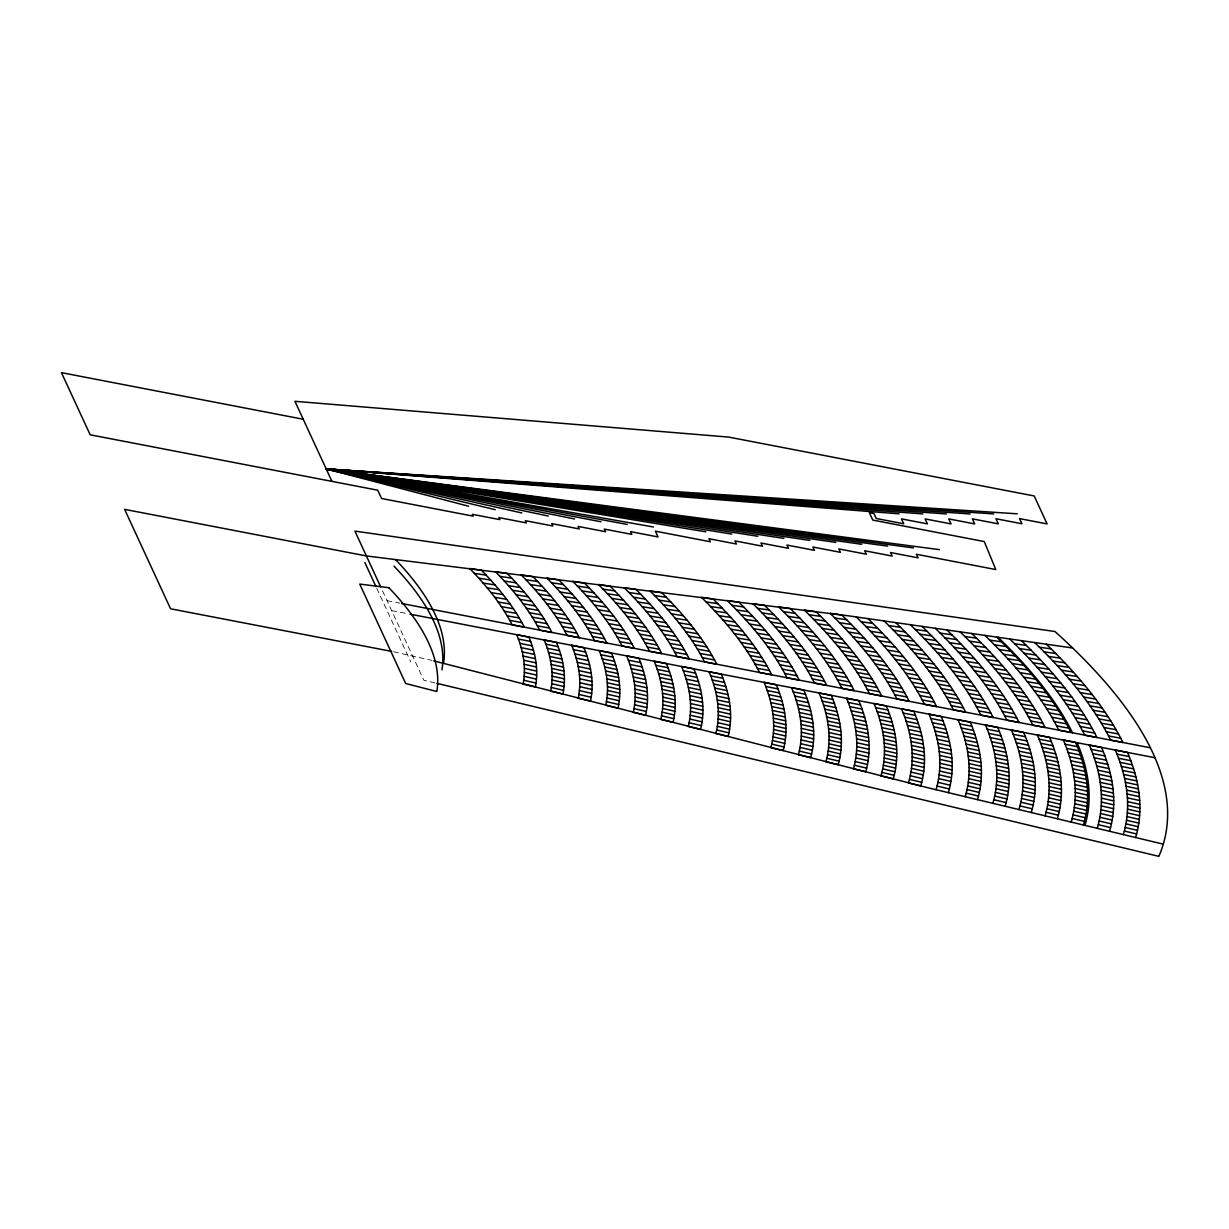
<?xml version="1.0" encoding="UTF-8"?>
<svg xmlns="http://www.w3.org/2000/svg" width="1229" height="1229" viewBox="0 0 1229 1229"><rect width="100%" height="100%" fill="white"/><g stroke="black" fill="none" stroke-linecap="round" stroke-linejoin="round"><path stroke-width="0.75" stroke-dasharray="5 3.75" d="M387.058 600.689L399.901 603.162M391.652 610.629L406.338 613.455M393.587 651.754L431.993 660.419M435.005 682.909L423.821 680.221L381.896 589.505M376.719 588.23L410.778 661.939"/><path stroke-width="1.5" d="M660.849 719.18L661.555 715.8A1441.218 333.12 13.3 0 0 654.151 661.217L666.364 663.568A1453.846 336.039 13.3 0 1 673.077 722.329L660.787 719.426M1017.32 513.814L326.192 468.956L468.587 506.21M993.723 513.906L326.192 468.956L495.226 509.682M970.096 513.968L326.192 468.956L521.772 512.939M946.453 513.968L326.192 468.956L548.226 516.026M922.795 513.922L326.192 468.956L574.619 518.961M899.106 513.83L326.192 468.956L600.95 521.757M939.294 549.624L326.192 468.956L627.22 524.43M913.454 547.904L326.192 468.956L653.444 526.995M887.599 546.122L326.192 468.956L705.738 531.804M861.713 544.278L326.192 468.956L731.823 534.077M835.797 542.373L326.192 468.956L757.863 536.259M1072.64 647.99L847.749 615.729L366.396 555.954L124.621 509.359L170.554 608.785L391.713 651.401M830.051 613.302L841.757 614.976A1709.631 395.154 13.3 0 1 909.137 701.298L896.94 698.978A1697.003 392.235 13.3 0 0 830.312 613.563M804.334 610.106L816.025 611.781A1681.211 388.579 13.3 0 1 881.654 695.998L869.456 693.678A1668.583 385.66 13.3 0 0 804.596 610.367M778.602 606.896L790.308 608.585A1652.79 382.019 13.3 0 1 854.17 690.698L841.973 688.394M752.87 603.7L764.592 605.39A1624.369 375.444 13.3 0 1 826.687 685.413L814.489 683.094A1611.741 372.525 13.3 0 0 753.147 603.977M727.138 600.505L738.859 602.195A1595.949 368.884 13.3 0 1 799.203 680.113L787.006 677.793M701.406 597.309L713.127 598.999A1567.528 362.309 13.3 0 1 771.704 674.813L759.522 672.493A1554.9 359.39 13.3 0 0 701.698 597.586M1039.381 647.176L1051.118 648.897M888.782 625.576L900.504 627.297M915.175 629.432L926.912 631.153M940.108 633.073L951.845 634.794M964.811 636.484L976.548 638.204M989.744 640.125L1001.481 641.83M1014.678 643.766L1026.415 645.471M649.926 590.903L661.663 592.608A1510.687 349.174 13.3 0 1 716.737 664.213L704.54 661.909A1498.059 346.255 13.3 0 0 650.233 591.195M834.875 618.018L846.612 619.739M861.145 621.751L872.882 623.456M624.194 587.708L635.931 589.413A1482.266 342.599 13.3 0 1 689.254 658.928L677.056 656.609A1469.638 339.68 13.3 0 0 624.486 588M809.02 614.7L820.757 616.42M809.85 540.407L326.192 468.956L783.872 538.379M598.446 584.497L610.183 586.218A1453.846 336.039 13.3 0 1 661.77 653.628L649.573 651.324M783.411 611.643L795.148 613.363M757.54 608.309L769.293 610.045M572.699 581.302L584.451 583.022A1425.425 329.464 13.3 0 1 634.287 648.328L622.089 646.024M731.931 605.252L743.683 606.988M546.936 578.091L558.703 579.827A1397.004 322.904 13.3 0 1 606.803 643.028L594.606 640.724M706.045 601.918L717.813 603.669M1044.02 651.816L1055.788 653.551M969.451 641.123L981.218 642.859M994.461 644.826L1006.213 646.577M1019.455 648.543L1031.223 650.279M521.188 574.88L532.94 576.631A1368.599 316.329 13.3 0 1 579.32 637.743L567.122 635.424A1355.956 313.41 13.3 0 0 521.495 575.203M893.406 630.216L905.174 631.952M919.891 634.149L931.659 635.9M944.901 637.866L956.669 639.618M865.923 626.544L877.69 628.28M495.425 571.685L507.193 573.436A1340.178 309.754 13.3 0 1 551.836 632.443L539.639 630.139A1327.535 306.835 13.3 0 0 495.748 572.007M839.545 622.719L851.328 624.47M654.55 595.527L666.318 597.279M813.567 619.278L825.335 621.029M469.647 568.474L481.43 570.241A1311.758 303.194 13.3 0 1 524.337 627.143L512.155 624.839A1299.114 300.275 13.3 0 0 469.985 568.812M628.941 592.486L640.724 594.252M788.066 616.343L799.849 618.11M598.753 584.804L603.024 589.137L614.807 590.903M762.057 612.902L773.84 614.669M1048.537 656.424L1060.335 658.191M577.415 586.11L589.213 587.892M736.555 609.983L748.353 611.75M973.952 645.732L985.75 647.514M999.023 649.511L1010.822 651.293M1024.095 653.29L1035.893 655.072M710.531 606.527L722.329 608.294M551.498 582.746L563.297 584.528M897.907 634.825L909.69 636.607M924.454 638.85L936.252 640.616M949.541 642.629L961.339 644.411M844.093 627.389L855.891 629.171M870.547 631.307L882.361 633.089M817.976 623.84L829.79 625.638M525.889 579.735L537.703 581.532M658.99 600.136L670.804 601.933M499.942 576.355L511.756 578.152M792.567 621.029L804.38 622.826M633.503 597.263L645.333 599.061M766.435 617.465L778.249 619.278M1052.93 661.018L1064.744 662.815M474.333 573.359L486.162 575.172M607.449 593.761L619.262 595.573M978.33 650.325L990.159 652.138M1003.479 654.181L1015.292 655.994M1028.612 658.037L1040.441 659.835M741.026 614.684L752.855 616.497M902.255 639.418L914.084 641.231M928.894 643.52L940.723 645.333M954.042 647.376L965.871 649.189M714.863 611.09L726.708 612.918M581.962 590.903L593.791 592.716M848.486 632.044L860.315 633.857M875.033 636.054L886.862 637.866M555.861 587.385L567.706 589.213M822.247 628.388L834.092 630.2M663.291 604.729L675.136 606.558M1057.201 665.58L1069.046 667.408M796.93 625.699L808.774 627.543M530.406 584.558L542.25 586.387M770.66 622.012L782.52 623.856M982.585 654.903L994.445 656.747M1007.795 658.821L1019.64 660.664M1032.99 662.754L1044.85 664.582M504.274 581.01L516.134 582.853M637.912 601.995L649.772 603.838M906.48 643.996L918.34 645.839M933.195 648.175L945.055 650.018M958.405 652.107L970.265 653.951M611.689 598.354L623.549 600.198M745.342 619.37L757.218 621.213M478.818 578.214L490.678 580.073M719.057 615.652L730.917 617.496M852.726 636.683L864.601 638.527M879.365 640.77L891.24 642.629M826.38 632.904L838.255 634.763M586.325 595.666L598.2 597.524M1061.349 670.143L1073.224 672.002M560.071 591.994L571.946 593.853M667.424 609.292L679.314 611.151M801.124 630.339L813.014 632.213M986.703 659.466L998.593 661.325M1011.974 663.46L1023.849 665.319M1037.245 667.439L1049.12 669.313M774.746 626.544L786.637 628.403M910.566 648.543L922.457 650.433M937.343 652.799L949.234 654.673M962.63 656.808L974.52 658.683M534.723 589.336L546.613 591.226M642.137 606.711L654.028 608.601M508.422 585.634L520.313 587.523M749.506 624.025L761.396 625.899M615.775 602.932L627.666 604.806M856.843 641.292L868.734 643.182M883.559 645.471L895.449 647.36M723.082 620.184L734.988 622.058M830.374 637.39L842.28 639.295M1065.374 674.675L1077.265 676.564M483.089 583.038L494.995 584.927M990.697 663.998L1002.603 665.903M1016.03 668.054L1027.936 669.959M1041.347 672.125L1053.268 674.014M590.504 600.397L602.41 602.302M564.096 596.572L576.002 598.477M671.403 613.824L683.324 615.729M805.179 634.963L817.101 636.868M778.694 631.03L790.6 632.95M914.53 653.075L926.436 654.996M941.368 657.407L953.289 659.312M966.716 661.494L978.637 663.399M1069.261 679.191L1081.197 681.112M646.193 611.397L658.114 613.317M753.5 628.649L765.437 630.569M860.792 645.87L872.728 647.791M887.584 650.141L899.52 652.061M538.84 594.099L550.776 596.019M726.969 624.685L738.906 626.606M834.23 641.876L846.166 643.796M512.385 590.227L524.322 592.148M619.693 607.464L631.629 609.4M994.553 668.515L1006.49 670.435M1019.947 672.647L1031.884 674.567M1045.326 676.78L1057.263 678.7M809.081 639.556L821.033 641.492M594.498 605.098L606.45 607.049M782.489 635.516L794.426 637.452M918.34 657.592L930.292 659.527M945.255 661.985L957.191 663.937M970.664 666.149L982.601 668.1M487.16 587.815L499.097 589.766M675.228 618.325L687.165 620.276M567.952 601.119L579.888 603.07M1073.04 683.693L1084.992 685.628M864.617 650.433L876.569 652.399M891.486 654.796L903.438 656.747M757.356 633.258L769.308 635.209M837.948 646.316L849.9 648.282M730.702 629.156L742.654 631.122M998.286 673L1010.253 674.967M1023.742 677.21L1035.694 679.161M1049.182 681.404L1061.134 683.37M650.08 616.052L662.032 618.018M542.772 598.83L554.74 600.797M623.441 611.981L635.408 613.947M516.165 594.79L528.132 596.756M812.845 644.134L824.813 646.101M922.027 662.078L933.994 664.044M948.988 666.564L960.955 668.53M974.459 670.788L986.426 672.77M786.13 639.971L798.097 641.937M1076.696 688.163L1088.664 690.145M678.884 622.811L690.852 624.793M598.308 609.784L610.291 611.765M571.623 605.651L583.606 607.633M841.512 650.755L853.51 652.737M868.288 654.98L880.271 656.962M895.219 659.42L907.202 661.417M491.016 592.578L502.999 594.559M1001.896 677.471L1013.879 679.468M1027.383 681.742L1039.381 683.739M1052.884 686.012L1064.867 688.01M761.028 637.836L773.026 639.833M734.281 633.611L746.264 635.608M653.782 620.691L665.765 622.688M627.02 616.466L639.019 618.479M925.575 666.533L937.558 668.545M952.598 671.095L964.596 673.108M978.115 675.397L990.113 677.409M816.44 648.682L828.438 650.679M1080.214 692.618L1092.212 694.631M546.506 603.531L558.504 605.528M789.632 644.395L801.631 646.408M519.759 599.322L531.758 601.334M682.372 627.266L694.385 629.294M871.807 659.497L883.82 661.509M898.814 664.029L910.827 666.057M1005.368 681.926L1017.366 683.954M1030.916 686.258L1042.929 688.286M1056.464 690.606L1068.477 692.618M844.953 655.149L856.966 657.177M601.933 614.423L613.947 616.451M575.111 610.137L587.124 612.165M764.561 642.383L776.574 644.411M737.692 638.051L749.721 640.079M494.657 597.294L506.686 599.337M928.97 670.988L940.999 673.016M956.054 675.612L968.083 677.655M1083.625 697.043L1095.638 699.086M981.633 679.99L993.662 682.034M630.431 620.937L642.46 622.98M657.3 625.284L669.329 627.328M792.982 648.804L805.01 650.848M819.897 653.198L831.91 655.241M550.039 608.186L562.068 610.245M1008.702 686.35L1020.731 688.409M1034.296 690.759L1046.34 692.818M1059.905 695.168L1071.934 697.227M523.155 603.823L535.199 605.882M685.721 631.706L697.749 633.749M875.186 663.983L887.215 666.041M902.27 668.607L914.299 670.665M848.24 659.543L860.285 661.601M767.925 646.915L779.969 648.973M1086.897 701.467L1098.941 703.526M578.429 614.608L590.473 616.681M605.375 619.032L617.419 621.106M740.964 642.444L753.008 644.518M932.243 675.397L944.287 677.471M959.388 680.113L971.432 682.172M985.013 684.553L997.057 686.627M796.192 653.183L808.236 655.257M823.184 657.684L835.244 659.773M498.098 601.98L510.158 604.069M633.672 625.361L645.732 627.451M660.664 629.847L672.709 631.936M1011.913 690.759L1023.972 692.849M1037.553 695.23L1049.612 697.319M1063.208 699.716L1075.267 701.79M851.39 663.89L863.449 665.98M878.428 668.453L890.487 670.542M905.558 673.154L917.617 675.243M688.885 636.1L700.96 638.189M1090.046 705.845L1102.106 707.95M526.381 608.294L538.44 610.398M553.388 612.81L565.448 614.915M935.377 679.791L947.451 681.895M962.568 684.584L974.628 686.673M771.136 651.416L783.196 653.521M988.239 689.1L1000.314 691.205M744.083 646.823L756.142 648.927M608.632 623.61L620.691 625.73M581.578 619.032L593.653 621.152M799.249 657.53L811.324 659.65M826.334 662.154L838.408 664.274M1014.985 695.138L1027.06 697.258M1040.686 699.685L1052.761 701.805M1066.373 704.232L1078.447 706.337M663.829 634.394L675.919 636.514M636.745 629.77L648.835 631.89M881.5 672.893L893.591 675.013M908.707 677.686L920.782 679.806M854.401 668.223L866.476 670.358M1093.073 710.224L1105.148 712.344M501.34 606.619L513.415 608.754M691.912 640.478L703.987 642.613M938.372 684.169L950.463 686.304M965.61 689.023L977.7 691.159M991.342 693.617L1003.432 695.752M529.407 612.733L541.497 614.869M556.522 617.404L568.628 619.554M747.048 651.17L759.138 653.306M774.178 655.887L786.268 658.022M1017.935 699.501L1030.025 701.651M1043.667 704.109L1055.772 706.26M1069.414 708.718L1081.505 710.869M802.153 661.863L814.259 664.013M829.329 666.594L841.419 668.745M584.543 623.441L596.649 625.592M611.689 628.173L623.794 630.308M1095.961 714.571L1108.066 716.722M857.258 672.54L869.364 674.69M884.45 677.302L896.555 679.468M911.703 682.187L923.809 684.338M639.664 634.133L651.769 636.299M666.84 638.896L678.946 641.062M941.23 688.517L953.335 690.683M968.513 693.448L980.619 695.614M994.292 698.103L1006.397 700.269M694.754 644.826L706.875 646.992M1020.746 703.848L1032.867 706.014M504.351 611.243L516.472 613.409M749.844 655.487L761.965 657.669M777.066 660.326L789.187 662.492M1046.524 708.518L1058.645 710.685M1072.303 713.189L1084.424 715.37M1098.741 718.888L1110.862 721.07M532.249 617.127L544.37 619.308M559.472 621.966L571.593 624.148M804.918 666.164L817.039 668.346M832.156 671.019L844.277 673.2M859.993 676.81L872.114 679.007M887.246 681.696L899.367 683.877M914.545 686.658L926.666 688.839M587.324 627.804L599.46 630.001M614.577 632.674L626.698 634.871M943.949 692.833L956.07 695.03M971.279 697.842L983.4 700.038M997.088 702.573L1009.224 704.77M642.398 638.481L654.519 640.678M669.651 643.381L681.788 645.578M697.442 649.142L709.579 651.339M1023.434 708.15L1035.555 710.362M1049.243 712.897L1061.38 715.094M1075.068 717.644L1087.204 719.841M1101.384 723.19L1113.52 725.402M752.501 659.789L764.638 662.001M779.785 664.735L791.922 666.948M807.53 670.435L819.682 672.647M834.844 675.397L846.981 677.609M507.162 615.806L519.314 618.033M862.574 681.066L874.71 683.293M889.888 686.059L902.025 688.271M917.249 691.097L929.385 693.325M534.907 621.505L547.043 623.717M562.221 626.498L574.373 628.71M946.53 697.135L958.681 699.362M973.906 702.205L986.042 704.432M999.745 706.998L1011.897 709.225M589.935 632.152L602.087 634.379M617.265 637.16L629.417 639.387M1025.985 712.451L1038.136 714.679M1051.84 717.244L1063.991 719.487M1077.695 722.053L1089.846 724.296M644.964 642.782L657.116 645.025M672.309 647.821L684.461 650.064M1103.903 727.476L1116.055 729.719M699.977 653.429L712.129 655.671M754.99 664.059L767.157 666.302M782.351 669.114L794.518 671.357M810.003 674.675L822.155 676.933M837.379 679.76L849.531 682.003M865.001 685.306L877.168 687.549M892.392 690.391L904.544 692.649M919.784 695.522L931.951 697.78M948.972 701.406L961.139 703.664M976.379 706.552L988.546 708.81M1002.265 711.422L1014.432 713.68M509.758 620.338L521.926 622.611M1028.396 716.707L1040.564 718.965M1054.282 721.577L1066.449 723.85M1080.183 726.447L1092.351 728.72M537.365 625.838L549.532 628.096M564.772 630.984L576.939 633.242M1106.3 731.731L1118.467 733.99M592.363 636.453L604.53 638.727M619.769 641.615L631.952 643.873M647.36 647.068L659.527 649.342M674.767 652.23L686.95 654.504M702.343 657.684L714.525 659.958M757.325 668.284L769.508 670.573M784.763 673.477L796.93 675.75M812.323 678.9L824.49 681.189M839.745 684.092L851.927 686.366M867.305 689.5L879.488 691.789M894.743 694.692L906.91 696.981M922.18 699.915L934.363 702.205M951.277 705.646L963.459 707.935M978.714 710.869L990.897 713.158M1004.646 715.8L1016.829 718.089M1030.685 720.947L1042.868 723.236M1056.602 725.893L1068.784 728.183M1082.534 730.825L1094.716 733.114M1108.558 735.956L1120.756 738.26M924.423 704.278L936.621 706.598A1738.052 401.729 13.3 0 0 867.935 618.617M953.427 709.87L965.625 712.19A1768.039 408.658 13.3 0 0 895.711 622.611M303.225 419.243L61.45 372.648L90.163 434.789L377.733 490.202L381.574 498.498L473.18 516.149L472.335 514.321L499.819 519.621L498.882 517.593L526.365 522.893L525.336 520.681L552.82 525.981L551.729 523.615L579.212 528.916L578.06 526.411L605.544 531.711L604.33 529.084L631.814 534.369L630.554 531.635L658.037 536.935L655.364 531.158L710.331 541.743L708.933 538.717L736.417 544.017L734.973 540.914L762.456 546.198L760.981 543.018L788.465 548.318L786.959 545.062L814.443 550.346L812.907 547.028L840.39 552.313L838.823 548.917L866.307 554.218L864.709 550.761L892.193 556.061L890.564 552.543L918.048 557.843L916.404 554.264L995.797 569.565L984.245 541.559L872.79 520.082L869.333 512.616L873.911 513.507L876.216 518.484L903.699 523.769L901.425 518.868L927.388 523.861L925.099 518.915L951.046 523.907L948.742 518.899L974.689 523.907L972.354 518.853L998.317 523.846L995.951 518.746L1021.913 523.754L1019.532 518.607L1047.077 523.907L1034.219 495.963L728.736 437.094L294.929 401.299L331.938 481.384M401.745 603.516L1150.39 747.785M410.01 614.162L1154.983 757.725M901.502 708.841L913.731 711.238A1709.631 395.154 13.3 0 1 920.736 785.915L908.461 782.981M764.069 682.356L776.298 684.753A1567.528 362.309 13.3 0 1 783.18 750.596L770.89 747.678M571.669 645.286L583.913 647.683A1368.599 316.329 13.3 0 1 590.473 701.114L578.168 698.226M626.652 655.871L638.88 658.268A1425.425 329.464 13.3 0 1 645.548 715.263L633.258 712.359M1091.075 749.306L1103.304 751.718M1116.977 754.176L1129.221 756.588M1013.188 734.297L1025.432 736.724M1039.104 739.167L1051.333 741.579M1065.082 744.236L1077.326 746.648M959.695 723.866L971.924 726.278M987.21 729.227L999.454 731.654M875.678 707.627L887.922 710.055M903.207 713.035L915.451 715.447M930.722 718.412L942.966 720.839M820.711 697.043L832.955 699.47M848.24 702.45L860.484 704.878M765.728 686.473L777.972 688.901M793.258 691.881L805.517 694.308M710.761 675.889L723.005 678.316M655.779 665.304L668.023 667.746M683.324 670.742L695.568 673.169M600.812 654.734L613.056 657.177M628.357 660.173L640.601 662.6M545.83 644.165L558.089 646.592M573.375 649.603L585.634 652.046M1118.559 758.278L1130.818 760.72M1092.689 753.531L1104.948 755.973M518.408 639.049L530.667 641.492M1040.671 743.268L1052.915 745.711M1066.68 748.4L1078.939 750.842M961.247 727.967L973.491 730.41M988.792 733.406L1001.036 735.848M1014.801 738.537L1027.06 740.995M877.199 711.683L889.458 714.141M904.759 717.183L917.018 719.641M932.319 722.652L944.579 725.095M822.216 701.114L834.476 703.572M849.792 706.629L862.051 709.087M767.234 690.544L779.493 693.002M794.81 696.075L807.069 698.533M712.252 679.975L724.511 682.433M657.254 669.406L669.528 671.879M684.845 674.967L697.104 677.44M1120.018 762.349L1132.278 764.822M1094.179 757.74L1106.438 760.198M1068.139 752.547L1080.399 755.005M602.271 658.852L614.531 661.325M629.862 664.428L642.122 666.901M1042.1 747.34L1054.374 749.813M1016.275 742.746L1028.535 745.235M962.66 732.038L974.92 734.512M990.236 737.554L1002.495 740.027M547.289 648.297L559.548 650.771M574.88 653.889L587.139 656.378M878.581 715.708L890.841 718.197M906.172 721.315L918.447 723.804M933.763 726.846L946.023 729.335M519.898 643.366L532.172 645.855M823.584 705.154L835.843 707.643M851.19 710.761L863.449 713.25M768.571 694.585L780.845 697.089M796.192 700.223L808.452 702.711M1121.34 766.389L1133.614 768.893M713.573 684.031L725.847 686.535M1069.46 756.649L1081.735 759.153M1095.531 761.903L1107.79 764.407M1043.406 751.395L1055.68 753.899M658.56 673.477L670.834 675.981M686.197 679.161L698.471 681.665M963.935 736.079L976.21 738.598M991.526 741.671L1003.801 744.175M1017.597 746.94L1029.856 749.444M603.562 662.938L615.837 665.442M631.184 668.637L643.458 671.157M879.81 719.718L892.085 722.222M907.448 725.402L919.722 727.921M935.054 731.025L947.329 733.544M548.549 652.399L560.823 654.919M576.186 658.129L588.461 660.649M824.782 709.148L837.072 711.668M852.419 714.879L864.709 717.398M1122.553 770.414L1134.828 772.933M521.173 647.652L533.463 650.172M769.769 698.594L782.043 701.129M797.406 704.34L809.681 706.875M1070.659 760.736L1082.933 763.27M1096.729 766.051L1109.019 768.586M1044.573 755.42L1056.863 757.94M714.74 688.056L727.015 690.59M1018.764 751.088L1031.054 753.623M965.072 740.104L977.347 742.639M992.679 745.742L1004.969 748.277M659.696 677.517L671.986 680.052M687.364 683.324L699.639 685.859M880.901 723.681L893.176 726.216M908.554 729.473L920.844 732.023M936.191 735.172L948.465 737.707M1123.613 774.424L1135.903 776.958M604.653 666.978L616.943 669.528M632.321 672.816L644.611 675.366M825.842 713.127L838.132 715.677M853.51 718.95L865.8 721.5M1045.618 759.414L1057.892 761.965M1071.703 764.791L1083.993 767.342M1097.804 770.168L1110.094 772.734M549.609 656.455L561.899 659.021M577.292 662.339L589.582 664.904M770.798 702.573L783.088 705.139M798.466 708.442L810.756 710.992M966.055 744.083L978.345 746.648M993.693 749.798L1005.983 752.363M1019.793 755.205L1032.083 757.771M715.739 692.035L728.014 694.6M522.248 651.877L534.538 654.442M1124.566 778.387L1136.856 780.953M660.664 681.511L672.954 684.092M881.838 727.614L894.128 730.195M909.521 733.513L921.811 736.079M937.174 739.29L949.464 741.855M688.348 687.441L700.638 690.007M826.764 717.075L839.054 719.656M854.447 722.99L866.737 725.571M1046.509 763.378L1058.814 765.959M1072.625 768.816L1084.915 771.397M1098.741 774.27L1111.031 776.851M605.59 670.988L617.88 673.569M633.273 676.964L645.563 679.545M771.674 706.521L783.964 709.118M799.357 712.482L811.647 715.078M966.916 748.046L979.206 750.642M994.568 753.838L1006.858 756.419M1020.684 759.292L1032.974 761.888M550.484 660.48L562.79 663.076M578.183 666.502L590.488 669.098M716.568 695.998L728.858 698.594M1125.38 782.335L1137.67 784.932M882.637 731.516L894.942 734.128M910.336 737.508L922.626 740.119M938.004 743.361L950.294 745.972M523.093 656.071L535.398 658.683M661.448 685.475L673.753 688.086M1047.277 767.311L1059.582 769.922M1073.409 772.826L1085.699 775.422M1099.54 778.326L1111.83 780.937M689.146 691.512L701.452 694.124M827.516 720.977L839.822 723.589M855.215 727L867.52 729.611M606.327 674.967L618.617 677.578M634.026 681.066L646.331 683.677M772.38 710.439L784.686 713.066M967.622 751.979L979.928 754.591M995.29 757.832L1007.596 760.444M1021.422 763.363L1033.727 765.974M800.079 716.507L812.384 719.134M1126.071 786.253L1138.377 788.88M717.229 699.915L729.534 702.542M883.298 735.403L895.603 738.03M551.176 664.459L563.481 667.101M910.996 741.486L923.302 744.113M938.679 747.416L950.985 750.043M578.89 670.619L591.195 673.262M1047.922 771.228L1060.212 773.855M1074.054 776.789L1086.359 779.432M1100.185 782.351L1112.491 784.993M828.131 724.849L840.436 727.491M662.062 689.392L674.368 692.035M855.83 730.978L868.135 733.621M689.776 695.568L702.082 698.21M523.738 660.219L536.044 662.861M968.206 755.866L980.496 758.523M995.874 761.796L1008.179 764.438M1022.021 767.388L1034.326 770.03M1126.624 790.139L1138.93 792.782M772.949 714.326L785.254 716.983M800.647 720.501L812.953 723.144M606.88 678.9L619.186 681.542M634.594 685.121L646.9 687.779M883.805 739.243L896.11 741.901M911.519 745.419L923.824 748.077M939.202 751.426L951.507 754.084M1048.414 775.1L1060.719 777.773M1074.561 780.738L1086.866 783.395M1100.708 786.36L1113.013 789.018M717.736 703.802L730.041 706.46M551.667 668.407L563.988 671.08M579.397 674.706L591.702 677.379M828.592 728.705L840.897 731.378M856.29 734.927L868.596 737.6M968.636 759.737L980.942 762.426M996.32 765.728L1008.625 768.402M1022.467 771.382L1034.772 774.055M1127.07 793.995L1139.375 796.669M662.508 693.279L674.813 695.967M690.222 699.562L702.527 702.251M773.348 718.166L785.654 720.855M801.062 724.449L813.368 727.138M1074.929 784.64L1087.25 787.328M1101.092 790.324L1113.397 793.012M524.153 664.305L536.458 666.994M884.173 743.053L896.479 745.742M911.887 749.321L924.193 752.025M939.57 755.405L951.876 758.093M1048.783 778.956L1061.088 781.644M607.264 682.786L619.57 685.475M634.978 689.131L647.284 691.835M718.074 707.643L730.379 710.347M1127.362 797.836L1139.682 800.54M828.899 732.515L841.204 735.219M856.598 738.844L868.918 741.548M968.928 763.578L981.234 766.281M996.611 769.631L1008.932 772.334M1022.774 775.345L1035.079 778.049M551.975 672.309L564.28 675.013M579.689 678.731L591.994 681.45M662.784 697.135L675.09 699.839M690.498 703.541L702.804 706.245M773.594 721.976L785.899 724.695M1049.013 782.781L1061.318 785.5M1075.175 788.526L1087.481 791.246M1101.322 794.272L1113.643 796.976M801.293 728.367L813.598 731.086M884.388 746.833L896.694 749.552M912.102 753.208L924.408 755.927M939.801 759.353L952.106 762.072M607.464 686.642L619.769 689.361M1127.546 801.646L1139.851 804.365M524.368 668.361L536.674 671.095M635.163 693.11L647.468 695.844M718.258 711.453L730.564 714.187M829.053 736.294L841.358 739.028M969.082 767.388L981.387 770.122M996.78 773.502L1009.086 776.236M1022.927 779.278L1035.248 782.013M856.751 742.715L869.057 745.45M1049.105 786.575L1061.426 789.31M1075.267 792.382L1087.588 795.117M1101.43 798.174L1113.735 800.924M552.098 676.165L564.403 678.9M662.877 700.945L675.197 703.695M773.671 725.755L785.992 728.505M884.465 750.596L896.771 753.331M579.796 682.725L592.101 685.475M690.575 707.458L702.896 710.208M801.369 732.238L813.69 734.988M912.164 757.049L924.469 759.799M939.862 763.27L952.168 766.02M1127.592 805.41L1139.897 808.16M969.082 771.167L981.403 773.917M996.78 777.342L1009.101 780.108M1022.943 783.18L1035.248 785.945M718.258 715.232L730.579 717.997M829.053 740.042L841.358 742.808M607.464 690.452L619.785 693.217M856.751 746.556L869.057 749.321M635.163 697.043L647.468 699.808M524.368 672.371L536.674 675.136M1049.074 790.339L1061.38 793.104M1075.237 796.192L1087.542 798.973M1101.399 802.061L1113.704 804.826M884.404 754.314L896.709 757.079M1127.515 809.158L1139.821 811.939M662.815 704.724L675.12 707.505M773.609 729.504L785.915 732.284M912.087 760.859L924.392 763.624M939.77 767.157L952.091 769.938M552.005 679.975L564.326 682.756M801.293 736.079L813.598 738.859M690.483 711.345L702.804 714.126M579.689 686.658L591.994 689.454M996.658 781.152L1008.963 783.933M1022.82 787.052L1035.125 789.832M968.959 774.9L981.264 777.696M828.914 743.76L841.22 746.541M718.105 718.965L730.41 721.761M856.582 750.366L868.888 753.162M1101.215 805.901L1113.535 808.697M1048.905 794.072L1061.211 796.868M1075.068 799.987L1087.373 802.783M607.31 694.216L619.616 697.012M1127.3 812.891L1139.606 815.687M634.963 700.945L647.284 703.741M884.189 757.986L896.494 760.797M524.153 676.319L536.458 679.13M773.379 733.206L785.684 736.017M911.857 764.622L924.162 767.434M939.54 770.998L951.845 773.809M801.031 739.889L813.352 742.7M662.569 708.457L674.875 711.268M968.682 778.618L980.988 781.429M996.381 784.932L1008.686 787.743M1022.528 790.892L1034.849 793.704M551.744 683.739L564.05 686.565M690.222 715.201L702.527 718.013M828.607 747.432L840.928 750.258M1048.598 797.775L1060.904 800.586M1074.76 803.751L1087.066 806.562M1100.907 809.727L1113.213 812.538M579.381 690.56L591.687 693.386M856.26 754.13L868.58 756.956M1126.962 816.578L1139.268 819.405M717.782 722.667L730.103 725.494M606.957 697.949L619.262 700.776M883.82 761.642L896.125 764.469M911.472 768.371L923.778 771.197M634.579 704.785L646.884 707.627M939.156 774.808L951.461 777.65M772.995 736.878L785.3 739.72M800.632 743.653L812.922 746.495M968.283 782.305L980.588 785.131M995.966 788.68L1008.272 791.507M1022.113 794.687L1034.419 797.529M523.723 680.221L536.013 683.063M662.139 712.144L674.444 714.986M1048.168 801.446L1060.458 804.288M1074.315 807.484L1086.605 810.326M1100.462 813.506L1112.752 816.348M689.761 718.996L702.066 721.853M828.162 751.073L840.467 753.93M1126.501 820.235L1138.807 823.092M855.799 757.863L868.089 760.72M551.283 687.472L563.573 690.329M717.306 726.339L729.611 729.196M578.874 694.416L591.18 697.273M883.328 765.268L895.618 768.125M910.935 772.073L923.24 774.931M938.603 778.587L950.908 781.444M606.419 701.636L618.725 704.509M772.442 740.519L784.747 743.376M967.73 785.945L980.02 788.818M995.398 792.382L1007.703 795.255M1021.545 798.466L1033.85 801.323M634.01 708.595L646.316 711.468M800.048 747.386L812.354 750.258M1047.584 805.087L1059.89 807.96M1073.731 811.171L1086.021 814.044M1099.863 817.27L1112.168 820.127M1125.918 823.876L1138.208 826.733M661.555 715.8L673.845 718.673M827.563 754.683L839.868 757.556M689.131 722.76L701.421 725.648M855.169 761.565L867.459 764.453M523.078 684.077L535.368 686.965A1311.758 303.194 13.3 0 0 528.931 637.083L516.702 634.686A1299.114 300.275 13.3 0 1 523.124 683.816M716.661 729.965L728.951 732.853M882.668 768.847L894.973 771.735M550.623 691.159L562.913 694.047A1340.178 309.754 13.3 0 0 556.43 642.383L544.186 639.986A1327.535 306.835 13.3 0 1 550.669 690.898M910.259 775.745L922.564 778.633M937.911 782.335L950.201 785.223M967.039 789.556L979.329 792.459M994.707 796.054L1006.997 798.958M1020.823 802.199L1033.128 805.087M1046.878 808.697L1059.183 811.586M1073.009 814.842L1085.299 817.731M1099.141 820.987L1111.431 823.876M771.751 744.113L784.041 747.002M1125.196 827.47L1137.486 830.358M605.713 705.292L618.003 708.181A1397.004 322.904 13.3 0 0 611.397 652.983L599.168 650.571A1384.376 319.986 13.3 0 1 605.774 705.047M799.311 751.088L811.601 753.976M826.825 758.262L839.115 761.166M854.37 765.237L866.675 768.14M688.317 726.477L700.607 729.396A1482.266 342.599 13.3 0 0 693.847 668.868L681.619 666.471A1469.638 339.68 13.3 0 1 688.378 726.247M881.884 772.396L894.174 775.315M715.846 733.544L728.136 736.463A1510.687 349.174 13.3 0 0 721.331 674.168L709.102 671.771A1498.059 346.255 13.3 0 1 715.908 733.329M909.429 779.386L921.719 782.289M937.066 786.038L949.356 788.957M966.209 793.151L978.499 796.054M993.862 799.71L1006.136 802.614M1019.962 805.901L1032.252 808.82M1046.048 812.277L1058.323 815.196M1072.149 818.468L1084.439 821.387M1098.265 824.674L1110.555 827.593M1124.335 831.034L1136.625 833.953M798.404 754.729L810.694 757.663A1595.949 368.884 13.3 0 0 803.797 690.053L791.553 687.656A1583.321 365.965 13.3 0 1 798.466 754.529M825.919 761.796L838.209 764.73A1624.369 375.444 13.3 0 0 831.28 695.353L819.036 692.956A1611.741 372.525 13.3 0 1 825.98 761.596M853.433 768.862L865.723 771.797A1652.79 382.019 13.3 0 0 858.764 700.638L846.535 698.256A1640.162 379.1 13.3 0 1 853.494 768.647M880.947 775.914L893.237 778.863A1681.211 388.579 13.3 0 0 886.247 705.938L874.019 703.556A1668.583 385.66 13.3 0 1 881.009 775.714M1163.279 844.154L927.142 787.574L433.776 660.879M436.879 683.355L1158.855 856.352A1959.087 452.81 13.3 0 0 1054.974 631.522L354.904 531.097L380.652 586.801M364.844 562.513L375.92 586.51M1031.254 812.507A1823.314 421.424 13.3 0 0 1023.665 732.423L1011.436 730.041A1810.67 418.505 13.3 0 1 1018.964 809.573M946.898 629.939A1823.314 421.424 13.3 0 1 1019.071 722.483L1006.874 720.163A1810.67 418.505 13.3 0 0 935.192 628.265M1005.153 806.255A1796.46 415.218 13.3 0 0 997.702 727.414L985.474 725.033A1783.832 412.299 13.3 0 1 992.863 803.32M922.027 626.375A1796.46 415.218 13.3 0 1 993.109 717.475L980.911 715.155A1783.832 412.299 13.3 0 0 910.336 624.701M1135.642 837.533A1930.667 446.25 13.3 0 0 1127.5 752.44L1115.271 750.043A1918.039 443.331 13.3 0 1 1123.367 834.583M1046.325 644.211A1930.667 446.25 13.3 0 1 1122.907 742.485L1110.709 740.165A1918.039 443.331 13.3 0 0 1034.634 642.537M1109.541 831.265A1903.829 440.043 13.3 0 0 1101.537 747.432L1089.309 745.051A1891.201 437.125 13.3 0 1 1097.267 828.331M1021.468 640.647A1903.829 440.043 13.3 0 1 1096.944 737.492L1084.746 735.172A1891.201 437.125 13.3 0 0 1009.762 638.972M1083.44 825.012A1876.99 433.837 13.3 0 0 1075.575 742.424L1063.346 740.042A1864.362 430.918 13.3 0 1 1071.166 822.078M996.611 637.083A1876.99 433.837 13.3 0 1 1070.981 732.484L1058.784 730.164A1864.362 430.918 13.3 0 0 984.905 635.408M1057.355 818.76A1850.152 427.631 13.3 0 0 1049.627 737.431L1037.399 735.034A1837.509 424.712 13.3 0 1 1045.065 815.826M971.755 633.519A1850.152 427.631 13.3 0 1 1045.034 727.491L1032.836 725.171A1837.509 424.712 13.3 0 0 960.049 631.829M977.516 799.633A1768.039 408.658 13.3 0 0 970.219 722.13L957.99 719.733A1755.411 405.739 13.3 0 1 965.226 796.699M884.02 620.922A1755.411 405.739 13.3 0 1 953.412 709.824M948.342 792.644A1738.052 401.729 13.3 0 0 941.214 716.538L928.986 714.141A1725.408 398.795 13.3 0 1 936.052 789.709M856.229 616.943A1725.408 398.795 13.3 0 1 924.408 704.232M603.024 589.137A1441.218 333.12 13.3 0 1 649.557 651.278M901.518 708.887A1697.003 392.235 13.3 0 1 908.508 782.781M778.879 607.172A1640.162 379.1 13.3 0 1 841.957 688.348M727.43 600.781A1583.321 365.965 13.3 0 1 786.975 677.763M764.085 682.402A1554.9 359.39 13.3 0 1 770.952 747.462M573.006 581.609A1412.797 326.545 13.3 0 1 622.074 645.978M626.667 655.917A1412.797 326.545 13.3 0 1 633.304 712.113M547.258 578.413A1384.376 319.986 13.3 0 1 594.59 640.678M571.7 645.333A1355.956 313.41 13.3 0 1 578.229 697.964M393.971 566.139A1217.017 281.303 13.3 0 1 441.948 669.943M1077.111 742.715A1878.573 434.206 13.3 0 1 1084.977 825.381M998.071 637.283A1878.573 434.206 13.3 0 1 1072.518 732.776M395.523 559.564A1217.017 281.303 13.3 0 1 443.5 663.368M388.871 587.708L359.728 584.082L405.678 683.508L436.848 691.512A1217.017 281.303 13.3 0 0 388.871 587.708"/></g></svg>
